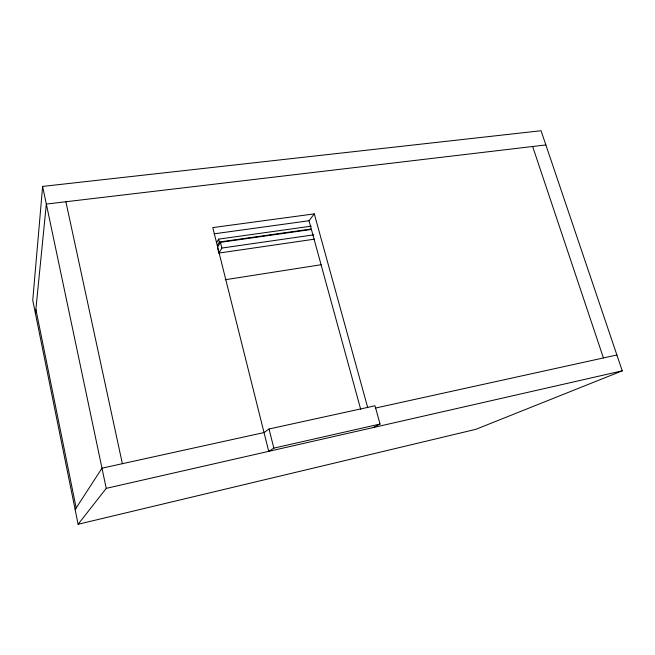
<?xml version="1.0" encoding="UTF-8"?>
<svg xmlns="http://www.w3.org/2000/svg" width="655" height="655" viewBox="0 0 655 655"><rect width="100%" height="100%" fill="white"/><g stroke="black" fill="none" stroke-linecap="round" stroke-linejoin="round"><path stroke-width="0.98" d="M42.616 186.421L32.75 300.309L78.117 524.27L475.8 429.336L622.25 370.836L541.055 130.73L42.616 186.421L106.233 488.36L78.117 524.27M35.452 313.639L46.333 204.065L545.861 144.935M216.617 242.677L218.606 239.14L311.215 226.163M217.321 245.51L219.327 241.99L218.606 239.14M311.19 229.496L220.424 242.342L217.509 247.418L218.926 253.059L314.506 239.149M218.926 253.059L221.857 248.057L220.424 242.342M75.145 509.574L101.983 468.178L264.031 432.554L269.025 428.992L374.988 405.797L380.047 424.031L373.219 427.551M214.144 233.819L309.021 220.743L314.285 213.874L367.733 407.672M380.047 424.031L273.839 448.135L268.73 451.352L212.777 227.604L314.285 213.874M106.233 488.36L622.25 370.836M375.25 408.106L616.887 354.985M225.189 279.742L321.097 264.735M221.857 248.057L313.704 234.85M219.327 241.99L310.961 229.045M532.646 146.499L603.427 357.949M309.021 220.743L360.725 409.416M269.025 428.992L273.839 448.135M65.893 201.748L122.379 463.699M35.878 309.356L76.177 507.977"/></g></svg>
